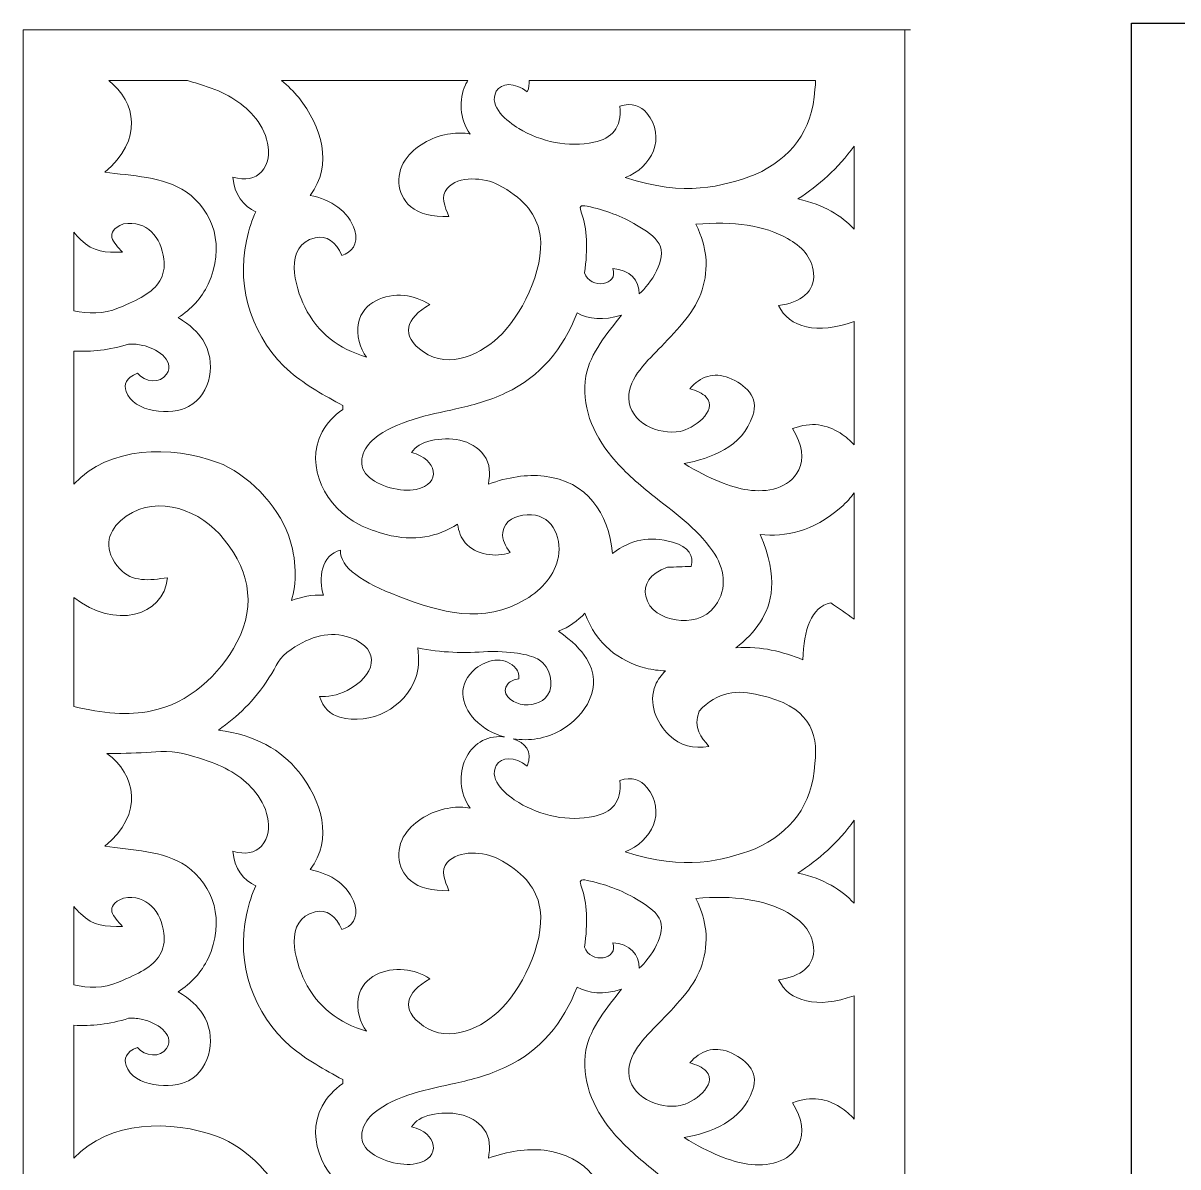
# Model space of a CAD drawing. Header units: centimetres. Extents: x 17 to 28.9, y -9.5 to 9.5.
# Drawn here: x 16.97 to 23.07, y 3.49 to 9.54 of the extents above; entities that cross this region are included whole.
import ezdxf

# ---------------------------------------------------------------- set-up
doc = ezdxf.new("R2010")
doc.units = ezdxf.units.CM
doc.header["$MEASUREMENT"] = 0
doc.layers.add('layer 1', color=7, linetype='Continuous')

msp = doc.modelspace()

# ---------------------------------------------------------------- linework, layer by layer
at = {"layer": 'layer 1', "color": 250}
msp.add_open_spline([(27.48861, -9.46485), (27.48861, -9.46485), (27.48861, 9.53516), (27.48861, 9.53516), (27.48861, 9.53516), (27.23113, 9.53516), (28.90808, 9.53516), (22.82826, 9.53516), (22.82826, 9.53516), (22.82826, 9.53516), (22.82826, -9.46485), (22.82826, -9.46485), (22.82826, -9.46485), (24.6422, -9.46485), (26.66111, -9.46485), (27.48861, -9.46485)], degree=3, knots=[0, 0, 0, 0, 0.2, 0.2, 0.2, 0.2, 0.4, 0.4, 0.4, 0.4, 0.6, 0.6, 0.6, 0.6, 1, 1, 1, 1], dxfattribs=at)
at = {"layer": 'layer 1', "color": 7, "lineweight": 9}
for points, knots in [([(21.63201, -9.5), (21.63201, -9.5), (21.63201, 9.50001), (21.63201, 9.50001), (21.63201, 9.50001), (21.37453, 9.50001), (23.05148, 9.50001), (16.97166, 9.50001), (16.97166, 9.50001), (16.97166, 9.50001), (16.97166, -9.5), (16.97166, -9.5), (16.97166, -9.5), (18.7856, -9.5), (20.80451, -9.5), (21.63201, -9.5)], [0, 0, 0, 0, 0.2, 0.2, 0.2, 0.2, 0.4, 0.4, 0.4, 0.4, 0.6, 0.6, 0.6, 0.6, 1, 1, 1, 1]), ([(17.24052, 7.0994), (17.424, 7.30057), (17.75547, 7.30414), (17.99873, 7.2145), (17.99873, 7.2145), (18.15651, 7.15636), (18.31619, 6.98884), (18.37345, 6.8304), (18.37345, 6.8304), (18.42013, 6.70124), (18.41673, 6.56998), (18.38955, 6.48479), (18.38955, 6.48479), (18.44291, 6.50382), (18.49859, 6.51592), (18.55936, 6.51275), (18.55936, 6.51275), (18.53105, 6.59847), (18.54714, 6.72672), (18.64925, 6.75048), (18.64925, 6.75048), (18.64219, 6.66026), (18.76868, 6.57801), (18.95433, 6.5075), (18.95433, 6.5075), (19.17997, 6.4218), (19.40154, 6.35544), (19.62764, 6.49104), (19.62764, 6.49104), (19.71701, 6.54464), (19.78312, 6.62239), (19.80025, 6.71528), (19.80025, 6.71528), (19.82027, 6.8239), (19.76228, 6.94625), (19.63462, 6.93794), (19.63462, 6.93794), (19.57421, 6.93401), (19.51693, 6.90954), (19.50689, 6.84327), (19.50689, 6.84327), (19.50125, 6.80599), (19.52078, 6.77186), (19.54561, 6.73839), (19.54561, 6.73839), (19.47158, 6.70982), (19.36019, 6.72667), (19.30844, 6.78904), (19.30844, 6.78904), (19.28638, 6.81562), (19.27415, 6.84932), (19.26715, 6.88823), (19.26715, 6.88823), (19.16115, 6.8203), (19.03835, 6.79438), (18.88948, 6.83362), (18.88948, 6.83362), (18.84004, 6.84666), (18.79173, 6.86375), (18.74719, 6.88642), (18.74719, 6.88642), (18.57549, 6.97381), (18.45398, 7.19002), (18.55286, 7.3756), (18.55286, 7.3756), (18.57772, 7.42226), (18.61511, 7.46206), (18.66093, 7.49446), (18.66093, 7.49446), (18.66093, 7.5015), (18.66093, 7.50854), (18.66093, 7.51558), (18.66093, 7.51558), (18.56391, 7.56682), (18.46834, 7.6201), (18.38532, 7.69083), (18.38532, 7.69083), (18.18902, 7.85807), (18.09522, 8.13228), (18.1524, 8.3851), (18.1524, 8.3851), (18.16672, 8.44838), (18.18132, 8.49939), (18.20245, 8.53838), (18.20245, 8.53838), (18.13638, 8.5677), (18.08559, 8.6302), (18.08055, 8.72117), (18.08055, 8.72117), (18.14638, 8.70193), (18.19865, 8.71283), (18.23073, 8.74913), (18.23073, 8.74913), (18.30845, 8.83708), (18.25523, 8.96916), (18.18957, 9.04552), (18.18957, 9.04552), (18.12561, 9.1199), (18.03514, 9.17156), (17.92453, 9.20595), (17.92453, 9.20595), (17.8977, 9.21438), (17.86984, 9.22349), (17.84106, 9.23114), (17.84106, 9.23114), (17.84106, 9.23114), (17.42463, 9.23114), (17.42463, 9.23114), (17.42463, 9.23114), (17.56728, 9.11967), (17.60942, 8.91689), (17.40313, 8.7478), (17.40313, 8.7478), (17.54291, 8.72805), (17.71478, 8.72582), (17.83285, 8.6437), (17.83285, 8.6437), (17.97878, 8.54219), (18.04205, 8.35202), (17.94904, 8.15542), (17.94904, 8.15542), (17.91404, 8.08144), (17.86007, 8.02371), (17.79087, 7.97905), (17.79087, 7.97905), (17.85521, 7.94043), (17.89616, 7.90107), (17.92149, 7.86123), (17.92149, 7.86123), (17.99435, 7.74664), (17.96924, 7.57814), (17.84611, 7.50903), (17.84611, 7.50903), (17.75993, 7.46066), (17.55249, 7.476), (17.51588, 7.58961), (17.51588, 7.58961), (17.50403, 7.6264), (17.51291, 7.65909), (17.57571, 7.68544), (17.57571, 7.68544), (17.61428, 7.6367), (17.69866, 7.62928), (17.73024, 7.68013), (17.73024, 7.68013), (17.77896, 7.75861), (17.6675, 7.81823), (17.6051, 7.83267), (17.6051, 7.83267), (17.58235, 7.83793), (17.5573, 7.84029), (17.5295, 7.83924), (17.5295, 7.83924), (17.42794, 7.80696), (17.33237, 7.79665), (17.24052, 7.80269), (17.24052, 7.80269), (17.24052, 7.80269), (17.24052, 7.0994), (17.24052, 7.0994)], [0, 0, 0, 0, 0.0243902, 0.0243902, 0.0243902, 0.0243902, 0.0487805, 0.0487805, 0.0487805, 0.0487805, 0.0731707, 0.0731707, 0.0731707, 0.0731707, 0.097561, 0.097561, 0.097561, 0.097561, 0.1219512, 0.1219512, 0.1219512, 0.1219512, 0.1463415, 0.1463415, 0.1463415, 0.1463415, 0.1707317, 0.1707317, 0.1707317, 0.1707317, 0.195122, 0.195122, 0.195122, 0.195122, 0.2195122, 0.2195122, 0.2195122, 0.2195122, 0.2439024, 0.2439024, 0.2439024, 0.2439024, 0.2682927, 0.2682927, 0.2682927, 0.2682927, 0.2926829, 0.2926829, 0.2926829, 0.2926829, 0.3170732, 0.3170732, 0.3170732, 0.3170732, 0.3414634, 0.3414634, 0.3414634, 0.3414634, 0.3658537, 0.3658537, 0.3658537, 0.3658537, 0.3902439, 0.3902439, 0.3902439, 0.3902439, 0.4146341, 0.4146341, 0.4146341, 0.4146341, 0.4390244, 0.4390244, 0.4390244, 0.4390244, 0.4634146, 0.4634146, 0.4634146, 0.4634146, 0.4878049, 0.4878049, 0.4878049, 0.4878049, 0.5121951, 0.5121951, 0.5121951, 0.5121951, 0.5365854, 0.5365854, 0.5365854, 0.5365854, 0.5609756, 0.5609756, 0.5609756, 0.5609756, 0.5853659, 0.5853659, 0.5853659, 0.5853659, 0.6097561, 0.6097561, 0.6097561, 0.6097561, 0.6341463, 0.6341463, 0.6341463, 0.6341463, 0.6585366, 0.6585366, 0.6585366, 0.6585366, 0.6829268, 0.6829268, 0.6829268, 0.6829268, 0.7073171, 0.7073171, 0.7073171, 0.7073171, 0.7317073, 0.7317073, 0.7317073, 0.7317073, 0.7560976, 0.7560976, 0.7560976, 0.7560976, 0.7804878, 0.7804878, 0.7804878, 0.7804878, 0.804878, 0.804878, 0.804878, 0.804878, 0.8292683, 0.8292683, 0.8292683, 0.8292683, 0.8536585, 0.8536585, 0.8536585, 0.8536585, 0.8780488, 0.8780488, 0.8780488, 0.8780488, 0.902439, 0.902439, 0.902439, 0.902439, 0.9268293, 0.9268293, 0.9268293, 0.9268293, 0.9512195, 0.9512195, 0.9512195, 0.9512195, 1, 1, 1, 1]), ([(18.48895, 8.62461), (18.59608, 8.60294), (18.69344, 8.54279), (18.72423, 8.4403), (18.72423, 8.4403), (18.74624, 8.36703), (18.7051, 8.32166), (18.65673, 8.30791), (18.65673, 8.30791), (18.62408, 8.38029), (18.57619, 8.41612), (18.51448, 8.40121), (18.51448, 8.40121), (18.34731, 8.36081), (18.40715, 8.14159), (18.46023, 8.03564), (18.46023, 8.03564), (18.52875, 7.89885), (18.63971, 7.81325), (18.78651, 7.77087), (18.78651, 7.77087), (18.75098, 7.81394), (18.73117, 7.88639), (18.74452, 7.95152), (18.74452, 7.95152), (18.76713, 8.06191), (18.88422, 8.1055), (18.98573, 8.09581), (18.98573, 8.09581), (19.03288, 8.0913), (19.07799, 8.07454), (19.12145, 8.04793), (19.12145, 8.04793), (18.99305, 7.97538), (18.96375, 7.88459), (19.08695, 7.79829), (19.08695, 7.79829), (19.22329, 7.70279), (19.39962, 7.78752), (19.50284, 7.89342), (19.50284, 7.89342), (19.62296, 8.01665), (19.74189, 8.27459), (19.69756, 8.44586), (19.69756, 8.44586), (19.67478, 8.53387), (19.61082, 8.61464), (19.48239, 8.68113), (19.48239, 8.68113), (19.40935, 8.71895), (19.27298, 8.73085), (19.21246, 8.66195), (19.21246, 8.66195), (19.17604, 8.62047), (19.20142, 8.5662), (19.22138, 8.51305), (19.22138, 8.51305), (19.13578, 8.51172), (19.06593, 8.52693), (19.01917, 8.56638), (19.01917, 8.56638), (18.94192, 8.63154), (18.93925, 8.74904), (19.00082, 8.82572), (19.00082, 8.82572), (19.05607, 8.89453), (19.14367, 8.9384), (19.23012, 8.95097), (19.23012, 8.95097), (19.26476, 8.95601), (19.29939, 8.9557), (19.33402, 8.94911), (19.33402, 8.94911), (19.27663, 9.0304), (19.27349, 9.13139), (19.30931, 9.20853), (19.30931, 9.20853), (19.31293, 9.21633), (19.31695, 9.22388), (19.32135, 9.23114), (19.32135, 9.23114), (19.32135, 9.23114), (18.33741, 9.23114), (18.33741, 9.23114), (18.33741, 9.23114), (18.37141, 9.20444), (18.40151, 9.17437), (18.4281, 9.14126), (18.4281, 9.14126), (18.55025, 8.98915), (18.61151, 8.78691), (18.48895, 8.62461)], [0, 0, 0, 0, 0.0416667, 0.0416667, 0.0416667, 0.0416667, 0.0833333, 0.0833333, 0.0833333, 0.0833333, 0.125, 0.125, 0.125, 0.125, 0.1666667, 0.1666667, 0.1666667, 0.1666667, 0.2083333, 0.2083333, 0.2083333, 0.2083333, 0.25, 0.25, 0.25, 0.25, 0.2916667, 0.2916667, 0.2916667, 0.2916667, 0.3333333, 0.3333333, 0.3333333, 0.3333333, 0.375, 0.375, 0.375, 0.375, 0.4166667, 0.4166667, 0.4166667, 0.4166667, 0.4583333, 0.4583333, 0.4583333, 0.4583333, 0.5, 0.5, 0.5, 0.5, 0.5416667, 0.5416667, 0.5416667, 0.5416667, 0.5833333, 0.5833333, 0.5833333, 0.5833333, 0.625, 0.625, 0.625, 0.625, 0.6666667, 0.6666667, 0.6666667, 0.6666667, 0.7083333, 0.7083333, 0.7083333, 0.7083333, 0.75, 0.75, 0.75, 0.75, 0.7916667, 0.7916667, 0.7916667, 0.7916667, 0.8333333, 0.8333333, 0.8333333, 0.8333333, 0.875, 0.875, 0.875, 0.875, 0.9166667, 0.9166667, 0.9166667, 0.9166667, 1, 1, 1, 1]), ([(19.6457, 9.23114), (19.64768, 9.21398), (19.64496, 9.19424), (19.63626, 9.17167), (19.63626, 9.17167), (19.56984, 9.22443), (19.4976, 9.22038), (19.47233, 9.17471), (19.47233, 9.17471), (19.42769, 9.09403), (19.53256, 9.01441), (19.59126, 8.97868), (19.59126, 8.97868), (19.70764, 8.90786), (19.8538, 8.87724), (19.98788, 8.90579), (19.98788, 8.90579), (20.08194, 8.92583), (20.13704, 8.98083), (20.12552, 9.09562), (20.12552, 9.09562), (20.18778, 9.11749), (20.23618, 9.09807), (20.26795, 9.05921), (20.26795, 9.05921), (20.37302, 8.93067), (20.29356, 8.77198), (20.15377, 8.71902), (20.15377, 8.71902), (20.47347, 8.61552), (20.66108, 8.67053), (20.84104, 8.73472), (20.84104, 8.73472), (21.02734, 8.82129), (21.14321, 8.96298), (21.15618, 9.18521), (21.15618, 9.18521), (21.15802, 9.20079), (21.15921, 9.21612), (21.15967, 9.23114), (21.15967, 9.23114), (21.15967, 9.23114), (19.6457, 9.23114), (19.6457, 9.23114)], [0, 0, 0, 0, 0.0833333, 0.0833333, 0.0833333, 0.0833333, 0.1666667, 0.1666667, 0.1666667, 0.1666667, 0.25, 0.25, 0.25, 0.25, 0.3333333, 0.3333333, 0.3333333, 0.3333333, 0.4166667, 0.4166667, 0.4166667, 0.4166667, 0.5, 0.5, 0.5, 0.5, 0.5833333, 0.5833333, 0.5833333, 0.5833333, 0.6666667, 0.6666667, 0.6666667, 0.6666667, 0.75, 0.75, 0.75, 0.75, 0.8333333, 0.8333333, 0.8333333, 0.8333333, 1, 1, 1, 1]), ([(21.36314, 8.88529), (21.27825, 8.76599), (21.17636, 8.67783), (21.06559, 8.60597), (21.06559, 8.60597), (21.20671, 8.57635), (21.29496, 8.51736), (21.36314, 8.44721), (21.36314, 8.44721), (21.36314, 8.44721), (21.36314, 8.88529), (21.36314, 8.88529)], [0, 0, 0, 0, 0.25, 0.25, 0.25, 0.25, 0.5, 0.5, 0.5, 0.5, 1, 1, 1, 1]), ([(20.08797, 8.23835), (20.18058, 8.23198), (20.22666, 8.17633), (20.22786, 8.10413), (20.22786, 8.10413), (20.28714, 8.1576), (20.37719, 8.28823), (20.33291, 8.36881), (20.33291, 8.36881), (20.3102, 8.41013), (20.26118, 8.44002), (20.21353, 8.46838), (20.21353, 8.46838), (20.13448, 8.51542), (20.0469, 8.54727), (19.95305, 8.56775), (19.95305, 8.56775), (19.91412, 8.57624), (19.90971, 8.56568), (19.92275, 8.53147), (19.92275, 8.53147), (19.95385, 8.44986), (19.95633, 8.34201), (19.93863, 8.21567), (19.93863, 8.21567), (19.96893, 8.12506), (20.12192, 8.14814), (20.08797, 8.23835)], [0, 0, 0, 0, 0.125, 0.125, 0.125, 0.125, 0.25, 0.25, 0.25, 0.25, 0.375, 0.375, 0.375, 0.375, 0.5, 0.5, 0.5, 0.5, 0.625, 0.625, 0.625, 0.625, 0.75, 0.75, 0.75, 0.75, 1, 1, 1, 1]), ([(17.24052, 8.01546), (17.31523, 7.99826), (17.39403, 7.99617), (17.47659, 8.03023), (17.47659, 8.03023), (17.53067, 8.05254), (17.57438, 8.07299), (17.60892, 8.0938), (17.60892, 8.0938), (17.68424, 8.13918), (17.72686, 8.19662), (17.71539, 8.28901), (17.71539, 8.28901), (17.70134, 8.40231), (17.62684, 8.49544), (17.50175, 8.47437), (17.50175, 8.47437), (17.39375, 8.42875), (17.45035, 8.37627), (17.49726, 8.3242), (17.49726, 8.3242), (17.40596, 8.3242), (17.34656, 8.32298), (17.27419, 8.3919), (17.27419, 8.3919), (17.26282, 8.40274), (17.25158, 8.41543), (17.24052, 8.43045), (17.24052, 8.43045), (17.24052, 8.43045), (17.24052, 8.01546), (17.24052, 8.01546)], [0, 0, 0, 0, 0.1111111, 0.1111111, 0.1111111, 0.1111111, 0.2222222, 0.2222222, 0.2222222, 0.2222222, 0.3333333, 0.3333333, 0.3333333, 0.3333333, 0.4444444, 0.4444444, 0.4444444, 0.4444444, 0.5555556, 0.5555556, 0.5555556, 0.5555556, 0.6666667, 0.6666667, 0.6666667, 0.6666667, 0.7777778, 0.7777778, 0.7777778, 0.7777778, 1, 1, 1, 1]), ([(21.36314, 7.95822), (21.16782, 7.88751), (21.01996, 7.92689), (20.96384, 8.04299), (20.96384, 8.04299), (21.07915, 8.05827), (21.15843, 8.11547), (21.14868, 8.21324), (21.14868, 8.21324), (21.1398, 8.30229), (21.08531, 8.35476), (21.0111, 8.39733), (21.0111, 8.39733), (20.89206, 8.46561), (20.7243, 8.4901), (20.52731, 8.47239), (20.52731, 8.47239), (20.55882, 8.4055), (20.57384, 8.3504), (20.57885, 8.30243), (20.57885, 8.30243), (20.59168, 8.17969), (20.54985, 8.06345), (20.47435, 7.97041), (20.47435, 7.97041), (20.43302, 7.91947), (20.38867, 7.87272), (20.34517, 7.82728), (20.34517, 7.82728), (20.27543, 7.75445), (20.17038, 7.66292), (20.17266, 7.5537), (20.17266, 7.5537), (20.17537, 7.42448), (20.3305, 7.35732), (20.44416, 7.37782), (20.44416, 7.37782), (20.50868, 7.38945), (20.64657, 7.48557), (20.58132, 7.55916), (20.58132, 7.55916), (20.562, 7.58095), (20.52958, 7.59321), (20.4944, 7.60347), (20.4944, 7.60347), (20.55142, 7.66818), (20.6219, 7.693), (20.70097, 7.66096), (20.70097, 7.66096), (20.78828, 7.62558), (20.86114, 7.55946), (20.82842, 7.46209), (20.82842, 7.46209), (20.77162, 7.29308), (20.6044, 7.23417), (20.46477, 7.2085), (20.46477, 7.2085), (20.60072, 7.12524), (20.71074, 7.08232), (20.80175, 7.06896), (20.80175, 7.06896), (20.90321, 7.05406), (21.01846, 7.07431), (21.07072, 7.17443), (21.07072, 7.17443), (21.10129, 7.23298), (21.0902, 7.30578), (21.03747, 7.39282), (21.03747, 7.39282), (21.13913, 7.43152), (21.21895, 7.41345), (21.28893, 7.36978), (21.28893, 7.36978), (21.32002, 7.35038), (21.34458, 7.32902), (21.36314, 7.30633), (21.36314, 7.30633), (21.36314, 7.30633), (21.36314, 7.95822), (21.36314, 7.95822)], [0, 0, 0, 0, 0.047619, 0.047619, 0.047619, 0.047619, 0.0952381, 0.0952381, 0.0952381, 0.0952381, 0.1428571, 0.1428571, 0.1428571, 0.1428571, 0.1904762, 0.1904762, 0.1904762, 0.1904762, 0.2380952, 0.2380952, 0.2380952, 0.2380952, 0.2857143, 0.2857143, 0.2857143, 0.2857143, 0.3333333, 0.3333333, 0.3333333, 0.3333333, 0.3809524, 0.3809524, 0.3809524, 0.3809524, 0.4285714, 0.4285714, 0.4285714, 0.4285714, 0.4761905, 0.4761905, 0.4761905, 0.4761905, 0.5238095, 0.5238095, 0.5238095, 0.5238095, 0.5714286, 0.5714286, 0.5714286, 0.5714286, 0.6190476, 0.6190476, 0.6190476, 0.6190476, 0.6666667, 0.6666667, 0.6666667, 0.6666667, 0.7142857, 0.7142857, 0.7142857, 0.7142857, 0.7619048, 0.7619048, 0.7619048, 0.7619048, 0.8095238, 0.8095238, 0.8095238, 0.8095238, 0.8571429, 0.8571429, 0.8571429, 0.8571429, 0.9047619, 0.9047619, 0.9047619, 0.9047619, 1, 1, 1, 1]), ([(19.89947, 8.00366), (19.9605, 7.97004), (20.03647, 7.96233), (20.1343, 7.99248), (20.1343, 7.99248), (20.0594, 7.89656), (19.96916, 7.79375), (19.94609, 7.67051), (19.94609, 7.67051), (19.91789, 7.51992), (19.98086, 7.36726), (20.0824, 7.24423), (20.0824, 7.24423), (20.14309, 7.1707), (20.21603, 7.10665), (20.29234, 7.04519), (20.29234, 7.04519), (20.40608, 6.95356), (20.53192, 6.86856), (20.61542, 6.74639), (20.61542, 6.74639), (20.67835, 6.6543), (20.69724, 6.54974), (20.62856, 6.45612), (20.62856, 6.45612), (20.57646, 6.3851), (20.49241, 6.37141), (20.42229, 6.38203), (20.42229, 6.38203), (20.35102, 6.39282), (20.27904, 6.43127), (20.26224, 6.50771), (20.26224, 6.50771), (20.24965, 6.56499), (20.27969, 6.62706), (20.37735, 6.66039), (20.37735, 6.66039), (20.41866, 6.66189), (20.45997, 6.66339), (20.50128, 6.6649), (20.50128, 6.6649), (20.51782, 6.71918), (20.49243, 6.76877), (20.40409, 6.79251), (20.40409, 6.79251), (20.27931, 6.82605), (20.18774, 6.80985), (20.08667, 6.73249), (20.08667, 6.73249), (20.0641, 6.94987), (19.95401, 7.11418), (19.72494, 7.14161), (19.72494, 7.14161), (19.63303, 7.15262), (19.5342, 7.13592), (19.43051, 7.09983), (19.43051, 7.09983), (19.43996, 7.15385), (19.44166, 7.20659), (19.40654, 7.25318), (19.40654, 7.25318), (19.34199, 7.33884), (19.22564, 7.35035), (19.12752, 7.32924), (19.12752, 7.32924), (19.07831, 7.31866), (19.04508, 7.29678), (19.0247, 7.26584), (19.0247, 7.26584), (19.15947, 7.2351), (19.18732, 7.09916), (19.04847, 7.07101), (19.04847, 7.07101), (18.9702, 7.05513), (18.84796, 7.08776), (18.79153, 7.14483), (18.79153, 7.14483), (18.73214, 7.20489), (18.76798, 7.29193), (18.82613, 7.33918), (18.82613, 7.33918), (18.94287, 7.43406), (19.11561, 7.46491), (19.2591, 7.49671), (19.2591, 7.49671), (19.34242, 7.51518), (19.43196, 7.53872), (19.52153, 7.58109), (19.52153, 7.58109), (19.70733, 7.66897), (19.82314, 7.81116), (19.89947, 8.00366)], [0, 0, 0, 0, 0.0416667, 0.0416667, 0.0416667, 0.0416667, 0.0833333, 0.0833333, 0.0833333, 0.0833333, 0.125, 0.125, 0.125, 0.125, 0.1666667, 0.1666667, 0.1666667, 0.1666667, 0.2083333, 0.2083333, 0.2083333, 0.2083333, 0.25, 0.25, 0.25, 0.25, 0.2916667, 0.2916667, 0.2916667, 0.2916667, 0.3333333, 0.3333333, 0.3333333, 0.3333333, 0.375, 0.375, 0.375, 0.375, 0.4166667, 0.4166667, 0.4166667, 0.4166667, 0.4583333, 0.4583333, 0.4583333, 0.4583333, 0.5, 0.5, 0.5, 0.5, 0.5416667, 0.5416667, 0.5416667, 0.5416667, 0.5833333, 0.5833333, 0.5833333, 0.5833333, 0.625, 0.625, 0.625, 0.625, 0.6666667, 0.6666667, 0.6666667, 0.6666667, 0.7083333, 0.7083333, 0.7083333, 0.7083333, 0.75, 0.75, 0.75, 0.75, 0.7916667, 0.7916667, 0.7916667, 0.7916667, 0.8333333, 0.8333333, 0.8333333, 0.8333333, 0.875, 0.875, 0.875, 0.875, 0.9166667, 0.9166667, 0.9166667, 0.9166667, 1, 1, 1, 1]), ([(17.24052, 5.92459), (17.39125, 5.88668), (17.52861, 5.87682), (17.64958, 5.90111), (17.64958, 5.90111), (17.84473, 5.94028), (18.01141, 6.09), (18.10203, 6.26371), (18.10203, 6.26371), (18.20923, 6.46921), (18.16276, 6.66675), (18.00879, 6.8363), (18.00879, 6.8363), (17.87871, 6.97955), (17.64614, 7.04835), (17.48617, 6.90578), (17.48617, 6.90578), (17.41582, 6.84308), (17.39453, 6.74903), (17.4825, 6.65158), (17.4825, 6.65158), (17.54715, 6.57997), (17.64036, 6.59087), (17.73479, 6.60529), (17.73479, 6.60529), (17.71523, 6.39706), (17.45339, 6.33226), (17.24052, 6.50059), (17.24052, 6.50059), (17.24052, 6.50059), (17.24052, 5.92459), (17.24052, 5.92459)], [0, 0, 0, 0, 0.1111111, 0.1111111, 0.1111111, 0.1111111, 0.2222222, 0.2222222, 0.2222222, 0.2222222, 0.3333333, 0.3333333, 0.3333333, 0.3333333, 0.4444444, 0.4444444, 0.4444444, 0.4444444, 0.5555556, 0.5555556, 0.5555556, 0.5555556, 0.6666667, 0.6666667, 0.6666667, 0.6666667, 0.7777778, 0.7777778, 0.7777778, 0.7777778, 1, 1, 1, 1]), ([(21.36314, 7.05376), (21.34529, 7.02747), (21.32244, 7.00206), (21.29515, 6.97828), (21.29515, 6.97828), (21.1412, 6.84409), (21.00149, 6.82095), (20.86632, 6.83329), (20.86632, 6.83329), (20.96894, 6.60114), (20.9259, 6.463), (20.8677, 6.37189), (20.8677, 6.37189), (20.83441, 6.31976), (20.78948, 6.27334), (20.73732, 6.23469), (20.73732, 6.23469), (20.80843, 6.23836), (20.87503, 6.23389), (20.92503, 6.22313), (20.92503, 6.22313), (20.98388, 6.21046), (21.04056, 6.19221), (21.09219, 6.1718), (21.09219, 6.1718), (21.09846, 6.3316), (21.13534, 6.44899), (21.2396, 6.47311), (21.2396, 6.47311), (21.28078, 6.44428), (21.32196, 6.41546), (21.36314, 6.38663), (21.36314, 6.38663), (21.36314, 6.38663), (21.36314, 7.05376), (21.36314, 7.05376)], [0, 0, 0, 0, 0.1, 0.1, 0.1, 0.1, 0.2, 0.2, 0.2, 0.2, 0.3, 0.3, 0.3, 0.3, 0.4, 0.4, 0.4, 0.4, 0.5, 0.5, 0.5, 0.5, 0.6, 0.6, 0.6, 0.6, 0.7, 0.7, 0.7, 0.7, 0.8, 0.8, 0.8, 0.8, 1, 1, 1, 1]), ([(19.56122, 5.75396), (19.62266, 5.73457), (19.66712, 5.69003), (19.63626, 5.61003), (19.63626, 5.61003), (19.56984, 5.66279), (19.4976, 5.65874), (19.47233, 5.61307), (19.47233, 5.61307), (19.42769, 5.53239), (19.53256, 5.45277), (19.59126, 5.41704), (19.59126, 5.41704), (19.70764, 5.34621), (19.8538, 5.31559), (19.98788, 5.34415), (19.98788, 5.34415), (20.08194, 5.36419), (20.13704, 5.41919), (20.12552, 5.53398), (20.12552, 5.53398), (20.18778, 5.55584), (20.23618, 5.53643), (20.26795, 5.49757), (20.26795, 5.49757), (20.37302, 5.36903), (20.29356, 5.21034), (20.15377, 5.15738), (20.15377, 5.15738), (20.47347, 5.05388), (20.66108, 5.10889), (20.84104, 5.17307), (20.84104, 5.17307), (21.02734, 5.25965), (21.14321, 5.40134), (21.15618, 5.62357), (21.15618, 5.62357), (21.17598, 5.79156), (21.12168, 5.92951), (20.86249, 5.98439), (20.86249, 5.98439), (20.7496, 6.01578), (20.64143, 6.00477), (20.54362, 5.90048), (20.54362, 5.90048), (20.51086, 5.80954), (20.55575, 5.76296), (20.59607, 5.71378), (20.59607, 5.71378), (20.51434, 5.70083), (20.44341, 5.71745), (20.38649, 5.77239), (20.38649, 5.77239), (20.31614, 5.8403), (20.27453, 5.94271), (20.31333, 6.03774), (20.31333, 6.03774), (20.325, 6.06632), (20.34353, 6.09135), (20.36713, 6.11313), (20.36713, 6.11313), (20.33157, 6.114), (20.29652, 6.11863), (20.26274, 6.1274), (20.26274, 6.1274), (20.11847, 6.16486), (20.00456, 6.25135), (19.93993, 6.41746), (19.93993, 6.41746), (19.90235, 6.377), (19.85655, 6.34477), (19.80083, 6.32246), (19.80083, 6.32246), (19.87456, 6.27065), (19.92094, 6.22324), (19.94877, 6.17882), (19.94877, 6.17882), (20.0412, 6.03131), (19.94693, 5.87567), (19.81153, 5.79792), (19.81153, 5.79792), (19.73746, 5.75539), (19.64691, 5.74079), (19.56122, 5.75396)], [0, 0, 0, 0, 0.0454545, 0.0454545, 0.0454545, 0.0454545, 0.0909091, 0.0909091, 0.0909091, 0.0909091, 0.1363636, 0.1363636, 0.1363636, 0.1363636, 0.1818182, 0.1818182, 0.1818182, 0.1818182, 0.2272727, 0.2272727, 0.2272727, 0.2272727, 0.2727273, 0.2727273, 0.2727273, 0.2727273, 0.3181818, 0.3181818, 0.3181818, 0.3181818, 0.3636364, 0.3636364, 0.3636364, 0.3636364, 0.4090909, 0.4090909, 0.4090909, 0.4090909, 0.4545455, 0.4545455, 0.4545455, 0.4545455, 0.5, 0.5, 0.5, 0.5, 0.5454545, 0.5454545, 0.5454545, 0.5454545, 0.5909091, 0.5909091, 0.5909091, 0.5909091, 0.6363636, 0.6363636, 0.6363636, 0.6363636, 0.6818182, 0.6818182, 0.6818182, 0.6818182, 0.7272727, 0.7272727, 0.7272727, 0.7272727, 0.7727273, 0.7727273, 0.7727273, 0.7727273, 0.8181818, 0.8181818, 0.8181818, 0.8181818, 0.8636364, 0.8636364, 0.8636364, 0.8636364, 0.9090909, 0.9090909, 0.9090909, 0.9090909, 1, 1, 1, 1]), ([(18.48895, 5.06297), (18.59608, 5.0413), (18.69344, 4.98115), (18.72423, 4.87866), (18.72423, 4.87866), (18.74624, 4.80539), (18.7051, 4.76002), (18.65673, 4.74627), (18.65673, 4.74627), (18.62408, 4.81865), (18.57619, 4.85448), (18.51448, 4.83957), (18.51448, 4.83957), (18.34731, 4.79917), (18.40715, 4.57995), (18.46023, 4.474), (18.46023, 4.474), (18.52875, 4.33721), (18.63971, 4.25161), (18.78651, 4.20923), (18.78651, 4.20923), (18.75098, 4.2523), (18.73117, 4.32475), (18.74452, 4.38988), (18.74452, 4.38988), (18.76713, 4.50027), (18.88422, 4.54386), (18.98573, 4.53417), (18.98573, 4.53417), (19.03288, 4.52966), (19.07799, 4.5129), (19.12145, 4.48629), (19.12145, 4.48629), (18.99305, 4.41374), (18.96375, 4.32295), (19.08695, 4.23665), (19.08695, 4.23665), (19.22329, 4.14114), (19.39962, 4.22588), (19.50284, 4.33178), (19.50284, 4.33178), (19.62296, 4.45501), (19.74189, 4.71294), (19.69756, 4.88422), (19.69756, 4.88422), (19.67478, 4.97223), (19.61082, 5.053), (19.48239, 5.11949), (19.48239, 5.11949), (19.40935, 5.1573), (19.27298, 5.16921), (19.21246, 5.10031), (19.21246, 5.10031), (19.17604, 5.05883), (19.20142, 5.00456), (19.22138, 4.95141), (19.22138, 4.95141), (19.13578, 4.95008), (19.06593, 4.96529), (19.01917, 5.00474), (19.01917, 5.00474), (18.94192, 5.0699), (18.93925, 5.1874), (19.00082, 5.26408), (19.00082, 5.26408), (19.05607, 5.33288), (19.14367, 5.37676), (19.23012, 5.38933), (19.23012, 5.38933), (19.26476, 5.39437), (19.29939, 5.39406), (19.33402, 5.38747), (19.33402, 5.38747), (19.27663, 5.46876), (19.27349, 5.56975), (19.30931, 5.64689), (19.30931, 5.64689), (19.34376, 5.72108), (19.41425, 5.77321), (19.50718, 5.76454), (19.50718, 5.76454), (19.51027, 5.76426), (19.51336, 5.76391), (19.51644, 5.76353), (19.51644, 5.76353), (19.45729, 5.77983), (19.40248, 5.81011), (19.35965, 5.85433), (19.35965, 5.85433), (19.27846, 5.93816), (19.26863, 6.04719), (19.36313, 6.12469), (19.36313, 6.12469), (19.42161, 6.17265), (19.50843, 6.19116), (19.56809, 6.13455), (19.56809, 6.13455), (19.58583, 6.11772), (19.59375, 6.09643), (19.59186, 6.07067), (19.59186, 6.07067), (19.56885, 6.06727), (19.54741, 6.06052), (19.53494, 6.04571), (19.53494, 6.04571), (19.49119, 5.99376), (19.55174, 5.94831), (19.59867, 5.93759), (19.59867, 5.93759), (19.65311, 5.92516), (19.71376, 5.94123), (19.74304, 5.98372), (19.74304, 5.98372), (19.78116, 6.03904), (19.75554, 6.13673), (19.69962, 6.17064), (19.69962, 6.17064), (19.65473, 6.19787), (19.57416, 6.21545), (19.42809, 6.21534), (19.42809, 6.21534), (19.30435, 6.20608), (19.18061, 6.20799), (19.05687, 6.23444), (19.05687, 6.23444), (19.06619, 6.17217), (19.06127, 6.12098), (19.0467, 6.07729), (19.0467, 6.07729), (18.99369, 5.91838), (18.80593, 5.82193), (18.64467, 5.86862), (18.64467, 5.86862), (18.59533, 5.8829), (18.55759, 5.91666), (18.53809, 5.97813), (18.53809, 5.97813), (18.57559, 5.97244), (18.63272, 5.98386), (18.68419, 6.01004), (18.68419, 6.01004), (18.8275, 6.08295), (18.87601, 6.22494), (18.6986, 6.28886), (18.6986, 6.28886), (18.59495, 6.3262), (18.4913, 6.29591), (18.38765, 6.22646), (18.38765, 6.22646), (18.32092, 6.18175), (18.31326, 6.14171), (18.27093, 6.07528), (18.27093, 6.07528), (18.194, 5.95459), (18.10237, 5.86961), (18.00424, 5.80041), (18.00424, 5.80041), (18.1999, 5.77384), (18.33531, 5.69516), (18.4281, 5.57962), (18.4281, 5.57962), (18.55025, 5.42751), (18.61151, 5.22527), (18.48895, 5.06297)], [0, 0, 0, 0, 0.0238095, 0.0238095, 0.0238095, 0.0238095, 0.047619, 0.047619, 0.047619, 0.047619, 0.0714286, 0.0714286, 0.0714286, 0.0714286, 0.0952381, 0.0952381, 0.0952381, 0.0952381, 0.1190476, 0.1190476, 0.1190476, 0.1190476, 0.1428571, 0.1428571, 0.1428571, 0.1428571, 0.1666667, 0.1666667, 0.1666667, 0.1666667, 0.1904762, 0.1904762, 0.1904762, 0.1904762, 0.2142857, 0.2142857, 0.2142857, 0.2142857, 0.2380952, 0.2380952, 0.2380952, 0.2380952, 0.2619048, 0.2619048, 0.2619048, 0.2619048, 0.2857143, 0.2857143, 0.2857143, 0.2857143, 0.3095238, 0.3095238, 0.3095238, 0.3095238, 0.3333333, 0.3333333, 0.3333333, 0.3333333, 0.3571429, 0.3571429, 0.3571429, 0.3571429, 0.3809524, 0.3809524, 0.3809524, 0.3809524, 0.4047619, 0.4047619, 0.4047619, 0.4047619, 0.4285714, 0.4285714, 0.4285714, 0.4285714, 0.452381, 0.452381, 0.452381, 0.452381, 0.4761905, 0.4761905, 0.4761905, 0.4761905, 0.5, 0.5, 0.5, 0.5, 0.5238095, 0.5238095, 0.5238095, 0.5238095, 0.547619, 0.547619, 0.547619, 0.547619, 0.5714286, 0.5714286, 0.5714286, 0.5714286, 0.5952381, 0.5952381, 0.5952381, 0.5952381, 0.6190476, 0.6190476, 0.6190476, 0.6190476, 0.6428571, 0.6428571, 0.6428571, 0.6428571, 0.6666667, 0.6666667, 0.6666667, 0.6666667, 0.6904762, 0.6904762, 0.6904762, 0.6904762, 0.7142857, 0.7142857, 0.7142857, 0.7142857, 0.7380952, 0.7380952, 0.7380952, 0.7380952, 0.7619048, 0.7619048, 0.7619048, 0.7619048, 0.7857143, 0.7857143, 0.7857143, 0.7857143, 0.8095238, 0.8095238, 0.8095238, 0.8095238, 0.8333333, 0.8333333, 0.8333333, 0.8333333, 0.8571429, 0.8571429, 0.8571429, 0.8571429, 0.8809524, 0.8809524, 0.8809524, 0.8809524, 0.9047619, 0.9047619, 0.9047619, 0.9047619, 0.9285714, 0.9285714, 0.9285714, 0.9285714, 0.952381, 0.952381, 0.952381, 0.952381, 1, 1, 1, 1]), ([(17.24052, 3.53776), (17.424, 3.73893), (17.75547, 3.7425), (17.99873, 3.65286), (17.99873, 3.65286), (18.15651, 3.59472), (18.31619, 3.4272), (18.37345, 3.26876), (18.37345, 3.26876), (18.42013, 3.1396), (18.41673, 3.00834), (18.38955, 2.92314), (18.38955, 2.92314), (18.44291, 2.94218), (18.49859, 2.95428), (18.55936, 2.95111), (18.55936, 2.95111), (18.53105, 3.03683), (18.54714, 3.16508), (18.64925, 3.18884), (18.64925, 3.18884), (18.64219, 3.09862), (18.76868, 3.01637), (18.95433, 2.94586), (18.95433, 2.94586), (19.17997, 2.86016), (19.40154, 2.7938), (19.62764, 2.9294), (19.62764, 2.9294), (19.71701, 2.983), (19.78312, 3.06075), (19.80025, 3.15364), (19.80025, 3.15364), (19.82027, 3.26226), (19.76228, 3.38461), (19.63462, 3.3763), (19.63462, 3.3763), (19.57421, 3.37237), (19.51693, 3.34789), (19.50689, 3.28163), (19.50689, 3.28163), (19.50125, 3.24435), (19.52078, 3.21022), (19.54561, 3.17675), (19.54561, 3.17675), (19.47158, 3.14818), (19.36019, 3.16503), (19.30844, 3.2274), (19.30844, 3.2274), (19.28638, 3.25398), (19.27415, 3.28768), (19.26715, 3.32659), (19.26715, 3.32659), (19.16115, 3.25866), (19.03835, 3.23274), (18.88948, 3.27198), (18.88948, 3.27198), (18.84004, 3.28501), (18.79173, 3.30211), (18.74719, 3.32478), (18.74719, 3.32478), (18.57549, 3.41217), (18.45398, 3.62838), (18.55286, 3.81396), (18.55286, 3.81396), (18.57772, 3.86062), (18.61511, 3.90041), (18.66093, 3.93282), (18.66093, 3.93282), (18.66093, 3.93986), (18.66093, 3.9469), (18.66093, 3.95394), (18.66093, 3.95394), (18.56391, 4.00518), (18.46834, 4.05846), (18.38532, 4.12919), (18.38532, 4.12919), (18.18902, 4.29643), (18.09522, 4.57064), (18.1524, 4.82346), (18.1524, 4.82346), (18.16672, 4.88674), (18.18132, 4.93775), (18.20245, 4.97674), (18.20245, 4.97674), (18.13638, 5.00606), (18.08559, 5.06856), (18.08055, 5.15952), (18.08055, 5.15952), (18.14638, 5.14029), (18.19865, 5.15119), (18.23073, 5.18749), (18.23073, 5.18749), (18.30845, 5.27544), (18.25523, 5.40752), (18.18957, 5.48388), (18.18957, 5.48388), (18.12561, 5.55826), (18.03514, 5.60991), (17.92453, 5.64431), (17.92453, 5.64431), (17.85555, 5.66597), (17.77973, 5.69223), (17.6991, 5.68621), (17.6991, 5.68621), (17.63184, 5.68119), (17.56136, 5.67806), (17.48899, 5.67708), (17.48899, 5.67708), (17.46451, 5.67674), (17.43982, 5.67666), (17.41497, 5.67682), (17.41497, 5.67682), (17.5653, 5.5671), (17.61402, 5.35901), (17.40313, 5.18616), (17.40313, 5.18616), (17.54291, 5.16641), (17.71478, 5.16418), (17.83285, 5.08206), (17.83285, 5.08206), (17.97878, 4.98055), (18.04205, 4.79038), (17.94904, 4.59378), (17.94904, 4.59378), (17.91404, 4.5198), (17.86007, 4.46207), (17.79087, 4.41741), (17.79087, 4.41741), (17.85521, 4.37879), (17.89616, 4.33943), (17.92149, 4.29959), (17.92149, 4.29959), (17.99435, 4.185), (17.96924, 4.0165), (17.84611, 3.94739), (17.84611, 3.94739), (17.75993, 3.89902), (17.55249, 3.91435), (17.51588, 4.02797), (17.51588, 4.02797), (17.50403, 4.06475), (17.51291, 4.09745), (17.57571, 4.1238), (17.57571, 4.1238), (17.61428, 4.07506), (17.69866, 4.06763), (17.73024, 4.11849), (17.73024, 4.11849), (17.77896, 4.19697), (17.6675, 4.25659), (17.6051, 4.27103), (17.6051, 4.27103), (17.58235, 4.27629), (17.5573, 4.27865), (17.5295, 4.2776), (17.5295, 4.2776), (17.42794, 4.24532), (17.33237, 4.23501), (17.24052, 4.24105), (17.24052, 4.24105), (17.24052, 4.24105), (17.24052, 3.53776), (17.24052, 3.53776)], [0, 0, 0, 0, 0.0238095, 0.0238095, 0.0238095, 0.0238095, 0.047619, 0.047619, 0.047619, 0.047619, 0.0714286, 0.0714286, 0.0714286, 0.0714286, 0.0952381, 0.0952381, 0.0952381, 0.0952381, 0.1190476, 0.1190476, 0.1190476, 0.1190476, 0.1428571, 0.1428571, 0.1428571, 0.1428571, 0.1666667, 0.1666667, 0.1666667, 0.1666667, 0.1904762, 0.1904762, 0.1904762, 0.1904762, 0.2142857, 0.2142857, 0.2142857, 0.2142857, 0.2380952, 0.2380952, 0.2380952, 0.2380952, 0.2619048, 0.2619048, 0.2619048, 0.2619048, 0.2857143, 0.2857143, 0.2857143, 0.2857143, 0.3095238, 0.3095238, 0.3095238, 0.3095238, 0.3333333, 0.3333333, 0.3333333, 0.3333333, 0.3571429, 0.3571429, 0.3571429, 0.3571429, 0.3809524, 0.3809524, 0.3809524, 0.3809524, 0.4047619, 0.4047619, 0.4047619, 0.4047619, 0.4285714, 0.4285714, 0.4285714, 0.4285714, 0.452381, 0.452381, 0.452381, 0.452381, 0.4761905, 0.4761905, 0.4761905, 0.4761905, 0.5, 0.5, 0.5, 0.5, 0.5238095, 0.5238095, 0.5238095, 0.5238095, 0.547619, 0.547619, 0.547619, 0.547619, 0.5714286, 0.5714286, 0.5714286, 0.5714286, 0.5952381, 0.5952381, 0.5952381, 0.5952381, 0.6190476, 0.6190476, 0.6190476, 0.6190476, 0.6428571, 0.6428571, 0.6428571, 0.6428571, 0.6666667, 0.6666667, 0.6666667, 0.6666667, 0.6904762, 0.6904762, 0.6904762, 0.6904762, 0.7142857, 0.7142857, 0.7142857, 0.7142857, 0.7380952, 0.7380952, 0.7380952, 0.7380952, 0.7619048, 0.7619048, 0.7619048, 0.7619048, 0.7857143, 0.7857143, 0.7857143, 0.7857143, 0.8095238, 0.8095238, 0.8095238, 0.8095238, 0.8333333, 0.8333333, 0.8333333, 0.8333333, 0.8571429, 0.8571429, 0.8571429, 0.8571429, 0.8809524, 0.8809524, 0.8809524, 0.8809524, 0.9047619, 0.9047619, 0.9047619, 0.9047619, 0.9285714, 0.9285714, 0.9285714, 0.9285714, 0.952381, 0.952381, 0.952381, 0.952381, 1, 1, 1, 1]), ([(21.36314, 5.32365), (21.27825, 5.20435), (21.17636, 5.11619), (21.06559, 5.04433), (21.06559, 5.04433), (21.20671, 5.01471), (21.29496, 4.95572), (21.36314, 4.88557), (21.36314, 4.88557), (21.36314, 4.88557), (21.36314, 5.32365), (21.36314, 5.32365)], [0, 0, 0, 0, 0.25, 0.25, 0.25, 0.25, 0.5, 0.5, 0.5, 0.5, 1, 1, 1, 1]), ([(20.08797, 4.67671), (20.18058, 4.67034), (20.22666, 4.61469), (20.22786, 4.54249), (20.22786, 4.54249), (20.28714, 4.59596), (20.37719, 4.72659), (20.33291, 4.80716), (20.33291, 4.80716), (20.3102, 4.84849), (20.26118, 4.87838), (20.21353, 4.90674), (20.21353, 4.90674), (20.13448, 4.95378), (20.0469, 4.98563), (19.95305, 5.00611), (19.95305, 5.00611), (19.91412, 5.0146), (19.90971, 5.00404), (19.92275, 4.96983), (19.92275, 4.96983), (19.95385, 4.88822), (19.95633, 4.78037), (19.93863, 4.65403), (19.93863, 4.65403), (19.96893, 4.56342), (20.12192, 4.5865), (20.08797, 4.67671)], [0, 0, 0, 0, 0.125, 0.125, 0.125, 0.125, 0.25, 0.25, 0.25, 0.25, 0.375, 0.375, 0.375, 0.375, 0.5, 0.5, 0.5, 0.5, 0.625, 0.625, 0.625, 0.625, 0.75, 0.75, 0.75, 0.75, 1, 1, 1, 1]), ([(17.24052, 4.45382), (17.31523, 4.43661), (17.39403, 4.43453), (17.47659, 4.46859), (17.47659, 4.46859), (17.53067, 4.4909), (17.57438, 4.51135), (17.60892, 4.53216), (17.60892, 4.53216), (17.68424, 4.57754), (17.72686, 4.63498), (17.71539, 4.72737), (17.71539, 4.72737), (17.70134, 4.84067), (17.62684, 4.93379), (17.50175, 4.91273), (17.50175, 4.91273), (17.39375, 4.86711), (17.45035, 4.81463), (17.49726, 4.76256), (17.49726, 4.76256), (17.40596, 4.76256), (17.34656, 4.76134), (17.27419, 4.83026), (17.27419, 4.83026), (17.26282, 4.8411), (17.25158, 4.85378), (17.24052, 4.86881), (17.24052, 4.86881), (17.24052, 4.86881), (17.24052, 4.45382), (17.24052, 4.45382)], [0, 0, 0, 0, 0.1111111, 0.1111111, 0.1111111, 0.1111111, 0.2222222, 0.2222222, 0.2222222, 0.2222222, 0.3333333, 0.3333333, 0.3333333, 0.3333333, 0.4444444, 0.4444444, 0.4444444, 0.4444444, 0.5555556, 0.5555556, 0.5555556, 0.5555556, 0.6666667, 0.6666667, 0.6666667, 0.6666667, 0.7777778, 0.7777778, 0.7777778, 0.7777778, 1, 1, 1, 1]), ([(21.36314, 4.39658), (21.16782, 4.32587), (21.01996, 4.36525), (20.96384, 4.48135), (20.96384, 4.48135), (21.07915, 4.49663), (21.15843, 4.55383), (21.14868, 4.6516), (21.14868, 4.6516), (21.1398, 4.74064), (21.08531, 4.79312), (21.0111, 4.83569), (21.0111, 4.83569), (20.89206, 4.90397), (20.7243, 4.92846), (20.52731, 4.91075), (20.52731, 4.91075), (20.55882, 4.84386), (20.57384, 4.78876), (20.57885, 4.74079), (20.57885, 4.74079), (20.59168, 4.61805), (20.54985, 4.50181), (20.47435, 4.40877), (20.47435, 4.40877), (20.43302, 4.35783), (20.38867, 4.31108), (20.34517, 4.26564), (20.34517, 4.26564), (20.27543, 4.1928), (20.17038, 4.10128), (20.17266, 3.99206), (20.17266, 3.99206), (20.17537, 3.86284), (20.3305, 3.79568), (20.44416, 3.81618), (20.44416, 3.81618), (20.50868, 3.82781), (20.64657, 3.92393), (20.58132, 3.99752), (20.58132, 3.99752), (20.562, 4.01931), (20.52958, 4.03157), (20.4944, 4.04183), (20.4944, 4.04183), (20.55142, 4.10654), (20.6219, 4.13136), (20.70097, 4.09932), (20.70097, 4.09932), (20.78828, 4.06393), (20.86114, 3.99782), (20.82842, 3.90045), (20.82842, 3.90045), (20.77162, 3.73144), (20.6044, 3.67252), (20.46477, 3.64686), (20.46477, 3.64686), (20.60072, 3.5636), (20.71074, 3.52068), (20.80175, 3.50732), (20.80175, 3.50732), (20.90321, 3.49242), (21.01846, 3.51267), (21.07072, 3.61279), (21.07072, 3.61279), (21.10129, 3.67134), (21.0902, 3.74414), (21.03747, 3.83118), (21.03747, 3.83118), (21.13913, 3.86988), (21.21895, 3.85181), (21.28893, 3.80814), (21.28893, 3.80814), (21.32002, 3.78874), (21.34458, 3.76738), (21.36314, 3.74469), (21.36314, 3.74469), (21.36314, 3.74469), (21.36314, 4.39658), (21.36314, 4.39658)], [0, 0, 0, 0, 0.047619, 0.047619, 0.047619, 0.047619, 0.0952381, 0.0952381, 0.0952381, 0.0952381, 0.1428571, 0.1428571, 0.1428571, 0.1428571, 0.1904762, 0.1904762, 0.1904762, 0.1904762, 0.2380952, 0.2380952, 0.2380952, 0.2380952, 0.2857143, 0.2857143, 0.2857143, 0.2857143, 0.3333333, 0.3333333, 0.3333333, 0.3333333, 0.3809524, 0.3809524, 0.3809524, 0.3809524, 0.4285714, 0.4285714, 0.4285714, 0.4285714, 0.4761905, 0.4761905, 0.4761905, 0.4761905, 0.5238095, 0.5238095, 0.5238095, 0.5238095, 0.5714286, 0.5714286, 0.5714286, 0.5714286, 0.6190476, 0.6190476, 0.6190476, 0.6190476, 0.6666667, 0.6666667, 0.6666667, 0.6666667, 0.7142857, 0.7142857, 0.7142857, 0.7142857, 0.7619048, 0.7619048, 0.7619048, 0.7619048, 0.8095238, 0.8095238, 0.8095238, 0.8095238, 0.8571429, 0.8571429, 0.8571429, 0.8571429, 0.9047619, 0.9047619, 0.9047619, 0.9047619, 1, 1, 1, 1]), ([(19.89947, 4.44202), (19.9605, 4.4084), (20.03647, 4.40069), (20.1343, 4.43084), (20.1343, 4.43084), (20.0594, 4.33492), (19.96916, 4.23211), (19.94609, 4.10887), (19.94609, 4.10887), (19.91789, 3.95828), (19.98086, 3.80562), (20.0824, 3.68259), (20.0824, 3.68259), (20.14309, 3.60906), (20.21603, 3.54501), (20.29234, 3.48354), (20.29234, 3.48354), (20.40608, 3.39192), (20.53192, 3.30692), (20.61542, 3.18475), (20.61542, 3.18475), (20.67835, 3.09266), (20.69724, 2.9881), (20.62856, 2.89448), (20.62856, 2.89448), (20.57646, 2.82345), (20.49241, 2.80977), (20.42229, 2.82039), (20.42229, 2.82039), (20.35102, 2.83118), (20.27904, 2.86963), (20.26224, 2.94607), (20.26224, 2.94607), (20.24965, 3.00335), (20.27969, 3.06542), (20.37735, 3.09875), (20.37735, 3.09875), (20.41866, 3.10025), (20.45997, 3.10175), (20.50128, 3.10325), (20.50128, 3.10325), (20.51782, 3.15753), (20.49243, 3.20713), (20.40409, 3.23087), (20.40409, 3.23087), (20.27931, 3.26441), (20.18774, 3.24821), (20.08667, 3.17085), (20.08667, 3.17085), (20.0641, 3.38823), (19.95401, 3.55254), (19.72494, 3.57997), (19.72494, 3.57997), (19.63303, 3.59098), (19.5342, 3.57428), (19.43051, 3.53819), (19.43051, 3.53819), (19.43996, 3.59221), (19.44166, 3.64495), (19.40654, 3.69154), (19.40654, 3.69154), (19.34199, 3.7772), (19.22564, 3.78871), (19.12752, 3.7676), (19.12752, 3.7676), (19.07831, 3.75702), (19.04508, 3.73514), (19.0247, 3.7042), (19.0247, 3.7042), (19.15947, 3.67346), (19.18732, 3.53752), (19.04847, 3.50937), (19.04847, 3.50937), (18.9702, 3.49349), (18.84796, 3.52612), (18.79153, 3.58318), (18.79153, 3.58318), (18.73214, 3.64325), (18.76798, 3.73029), (18.82613, 3.77754), (18.82613, 3.77754), (18.94287, 3.87242), (19.11561, 3.90327), (19.2591, 3.93507), (19.2591, 3.93507), (19.34242, 3.95353), (19.43196, 3.97708), (19.52153, 4.01945), (19.52153, 4.01945), (19.70733, 4.10733), (19.82314, 4.24952), (19.89947, 4.44202)], [0, 0, 0, 0, 0.0416667, 0.0416667, 0.0416667, 0.0416667, 0.0833333, 0.0833333, 0.0833333, 0.0833333, 0.125, 0.125, 0.125, 0.125, 0.1666667, 0.1666667, 0.1666667, 0.1666667, 0.2083333, 0.2083333, 0.2083333, 0.2083333, 0.25, 0.25, 0.25, 0.25, 0.2916667, 0.2916667, 0.2916667, 0.2916667, 0.3333333, 0.3333333, 0.3333333, 0.3333333, 0.375, 0.375, 0.375, 0.375, 0.4166667, 0.4166667, 0.4166667, 0.4166667, 0.4583333, 0.4583333, 0.4583333, 0.4583333, 0.5, 0.5, 0.5, 0.5, 0.5416667, 0.5416667, 0.5416667, 0.5416667, 0.5833333, 0.5833333, 0.5833333, 0.5833333, 0.625, 0.625, 0.625, 0.625, 0.6666667, 0.6666667, 0.6666667, 0.6666667, 0.7083333, 0.7083333, 0.7083333, 0.7083333, 0.75, 0.75, 0.75, 0.75, 0.7916667, 0.7916667, 0.7916667, 0.7916667, 0.8333333, 0.8333333, 0.8333333, 0.8333333, 0.875, 0.875, 0.875, 0.875, 0.9166667, 0.9166667, 0.9166667, 0.9166667, 1, 1, 1, 1])]:
    msp.add_open_spline(points, degree=3, knots=knots, dxfattribs=at)

doc.saveas('drawing.dxf')
